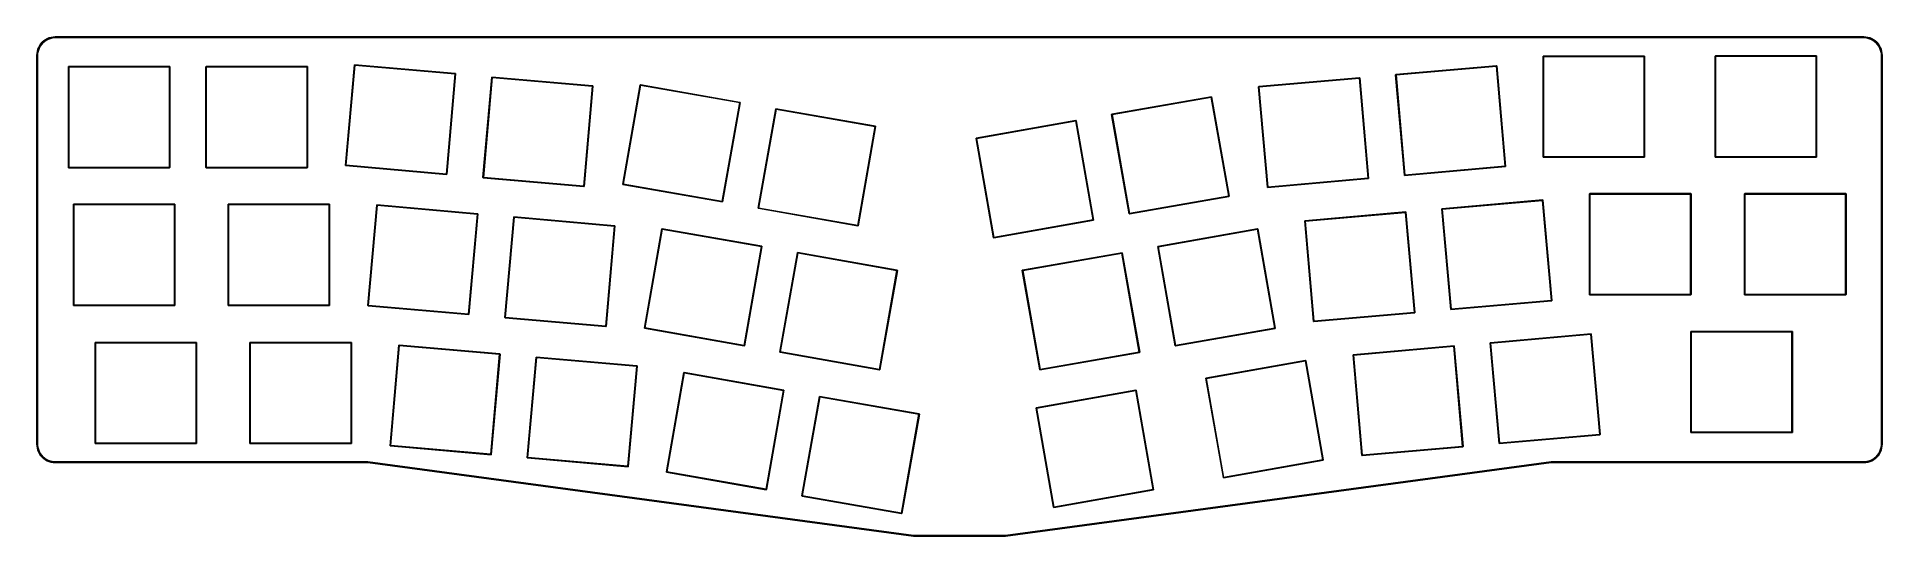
# Model space of a CAD drawing. Extents: x 20 to 276, y -107 to -38.
import ezdxf

# ---------------------------------------------------------------- set-up
doc = ezdxf.new("R2010")
doc.units = 0
doc.layers.add('BLACK', color=7, linetype='CONTINUOUS')

msp = doc.modelspace()

# ---------------------------------------------------------------- linework, layer by layer
at = {"layer": 'BLACK', "linetype": 'CONTINUOUS'}
for p, q in [((20.7863, -38.5021), (20.9769, -38.2889)), ((20.9769, -38.2889), (21.1901, -38.0983)), ((21.2663, -38.1599), (21.0444, -38.3564)), ((21.1901, -38.0983), (21.4233, -37.9329)), ((21.5102, -37.9915), (21.2663, -38.1599)), ((21.4233, -37.9329), (21.6736, -37.7945)), ((21.7727, -37.8538), (21.5102, -37.9915)), ((21.6736, -37.7945), (21.9378, -37.6851)), ((22.0498, -37.7487), (21.7727, -37.8538)), ((21.9378, -37.6851), (22.2126, -37.6059)), ((22.3376, -37.6777), (22.0498, -37.7487)), ((22.2126, -37.6059), (22.4945, -37.558)), ((22.6318, -37.642), (22.3376, -37.6777)), ((22.4945, -37.558), (22.78, -37.542)), ((22.78, -37.642), (22.6318, -37.642)), ((22.78, -37.542), (273.177, -37.542)), ((273.177, -37.642), (22.78, -37.642)), ((273.177, -37.542), (273.463, -37.558)), ((273.325, -37.642), (273.177, -37.642)), ((273.619, -37.6777), (273.325, -37.642)), ((273.463, -37.558), (273.744, -37.6059)), ((273.907, -37.7487), (273.619, -37.6777)), ((273.744, -37.6059), (274.019, -37.6851)), ((274.184, -37.8538), (273.907, -37.7487)), ((274.019, -37.6851), (274.283, -37.7945)), ((274.447, -37.9915), (274.184, -37.8538)), ((274.283, -37.7945), (274.534, -37.9329)), ((274.691, -38.1599), (274.447, -37.9915)), ((274.534, -37.9329), (274.767, -38.0983)), ((274.913, -38.3564), (274.691, -38.1599)), ((274.767, -38.0983), (274.98, -38.2889)), ((274.98, -38.2889), (275.171, -38.5021)), ((20.23, -40.092), (20.246, -39.8065)), ((20.23, -93.893), (20.23, -40.092)), ((20.246, -39.8065), (20.2939, -39.5246)), ((20.2939, -39.5246), (20.3731, -39.2498)), ((20.3657, -39.6496), (20.33, -39.9438)), ((20.33, -39.9438), (20.33, -40.092)), ((20.33, -40.092), (20.33, -93.893)), ((20.4367, -39.3618), (20.3657, -39.6496)), ((20.3731, -39.2498), (20.4825, -38.9856)), ((20.5418, -39.0847), (20.4367, -39.3618)), ((20.4825, -38.9856), (20.6209, -38.7353)), ((20.6795, -38.8222), (20.5418, -39.0847)), ((20.6209, -38.7353), (20.7863, -38.5021)), ((20.8479, -38.5783), (20.6795, -38.8222)), ((21.0444, -38.3564), (20.8479, -38.5783)), ((228.785, -40.2065), (228.792, -40.1888)), ((228.785, -54.1565), (228.785, -40.2065)), ((228.792, -40.1888), (228.81, -40.1815)), ((228.81, -40.1815), (242.81, -40.1815)), ((228.835, -40.2315), (228.835, -54.1315)), ((242.785, -40.2315), (228.835, -40.2315)), ((242.785, -54.1315), (242.785, -40.2315)), ((242.81, -40.1815), (242.828, -40.1888)), ((242.828, -40.1888), (242.835, -40.2065)), ((242.835, -40.2065), (242.835, -54.1565)), ((252.617, -40.2005), (252.624, -40.1828)), ((252.617, -54.1505), (252.617, -40.2005)), ((252.624, -40.1828), (252.641, -40.1755)), ((252.641, -40.1755), (266.642, -40.1755)), ((252.666, -40.2255), (252.666, -54.1255)), ((266.616, -40.2255), (252.666, -40.2255)), ((266.616, -54.1255), (266.616, -40.2255)), ((266.642, -40.1755), (266.659, -40.1828)), ((266.659, -40.1828), (266.666, -40.2005)), ((266.666, -40.2005), (266.666, -54.1505)), ((275.109, -38.5783), (274.913, -38.3564)), ((275.277, -38.8222), (275.109, -38.5783)), ((275.171, -38.5021), (275.336, -38.7353)), ((275.415, -39.0847), (275.277, -38.8222)), ((275.336, -38.7353), (275.474, -38.9856)), ((275.52, -39.3618), (275.415, -39.0847)), ((275.474, -38.9856), (275.584, -39.2498)), ((275.591, -39.6496), (275.52, -39.3618)), ((275.584, -39.2498), (275.663, -39.5246)), ((275.627, -39.9438), (275.591, -39.6496)), ((275.627, -40.092), (275.627, -39.9438)), ((275.627, -93.893), (275.627, -40.092)), ((275.627, -40.092), (275.627, -40.092)), ((275.663, -39.5246), (275.711, -39.8065)), ((275.711, -39.8065), (275.727, -40.092)), ((275.727, -40.092), (275.727, -40.092)), ((275.727, -40.092), (275.727, -93.893)), ((24.588, -41.661), (24.5953, -41.6433)), ((24.588, -55.611), (24.588, -41.661)), ((24.5953, -41.6433), (24.613, -41.636)), ((24.613, -41.636), (38.613, -41.636)), ((24.638, -41.686), (24.638, -55.586)), ((38.588, -41.686), (24.638, -41.686)), ((38.588, -55.586), (38.588, -41.686)), ((38.613, -41.636), (38.6307, -41.6433)), ((38.6307, -41.6433), (38.638, -41.661)), ((38.638, -41.661), (38.638, -55.611)), ((43.638, -41.661), (43.6453, -41.6433)), ((43.638, -55.611), (43.638, -41.661)), ((43.6453, -41.6433), (43.663, -41.636)), ((43.663, -41.636), (57.663, -41.636)), ((43.688, -41.686), (43.688, -55.586)), ((57.638, -41.686), (43.688, -41.686)), ((57.638, -55.586), (57.638, -41.686)), ((57.663, -41.636), (57.6807, -41.6433)), ((57.6807, -41.6433), (57.688, -41.661)), ((57.688, -41.661), (57.688, -55.611)), ((62.9773, -55.3135), (64.1931, -41.4166)), ((64.2407, -41.4458), (63.0292, -55.2929)), ((64.1931, -41.4166), (64.2019, -41.3996)), ((64.2019, -41.3996), (64.2202, -41.3938)), ((64.2202, -41.3938), (78.1669, -42.614)), ((78.1376, -42.6616), (64.2407, -41.4458)), ((76.9262, -56.5087), (78.1376, -42.6616)), ((78.1896, -42.6411), (76.9738, -56.538)), ((78.1669, -42.614), (78.1839, -42.6228)), ((78.1839, -42.6228), (78.1896, -42.6411)), ((81.9938, -57.0121), (83.2096, -43.1152)), ((83.2572, -43.1445), (82.0458, -56.9916)), ((83.2096, -43.1152), (83.2184, -43.0982)), ((83.2184, -43.0982), (83.2367, -43.0925)), ((83.2367, -43.0925), (97.1834, -44.3127)), ((97.1541, -44.3603), (83.2572, -43.1445)), ((189.417, -44.4199), (203.364, -43.1998)), ((203.343, -43.2517), (189.446, -44.4676)), ((204.555, -57.0989), (203.343, -43.2517)), ((203.364, -43.1998), (203.382, -43.2055)), ((203.382, -43.2055), (203.391, -43.2225)), ((203.391, -43.2225), (204.607, -57.1194)), ((208.372, -42.7867), (208.378, -42.7685)), ((209.588, -56.6836), (208.372, -42.7867)), ((208.378, -42.7685), (208.395, -42.7596)), ((208.395, -42.7596), (222.341, -41.5394)), ((222.321, -41.5914), (208.424, -42.8073)), ((208.424, -42.8073), (209.635, -56.6544)), ((223.532, -55.4385), (222.321, -41.5914)), ((222.341, -41.5394), (222.36, -41.5452)), ((222.36, -41.5452), (222.369, -41.5622)), ((222.369, -41.5622), (223.584, -55.4591)), ((95.9427, -58.2074), (97.1541, -44.3603)), ((97.2061, -44.3397), (95.9903, -58.2367)), ((97.1834, -44.3127), (97.2004, -44.3215)), ((97.2004, -44.3215), (97.2061, -44.3397)), ((101.345, -57.9193), (103.767, -44.1812)), ((103.812, -44.2145), (101.398, -57.9034)), ((103.767, -44.1812), (103.777, -44.1651)), ((103.777, -44.1651), (103.796, -44.161)), ((103.796, -44.161), (117.583, -46.592)), ((117.55, -46.6369), (103.812, -44.2145)), ((169.067, -48.2429), (182.855, -45.8118)), ((182.839, -45.8654), (169.101, -48.2878)), ((185.252, -59.5542), (182.839, -45.8654)), ((182.855, -45.8118), (182.855, -45.8118)), ((182.855, -45.8118), (182.873, -45.816)), ((182.873, -45.816), (182.883, -45.8321)), ((182.883, -45.8321), (185.306, -59.5702)), ((189.394, -44.447), (189.4, -44.4288)), ((190.61, -58.3439), (189.394, -44.447)), ((189.4, -44.4288), (189.417, -44.4199)), ((189.446, -44.4676), (190.658, -58.3147)), ((115.136, -60.3258), (117.55, -46.6369)), ((117.603, -46.621), (115.181, -60.3591)), ((117.583, -46.592), (117.599, -46.6023)), ((117.599, -46.6023), (117.603, -46.621)), ((117.603, -46.621), (117.603, -46.621)), ((120.105, -61.2273), (122.528, -47.4892)), ((122.572, -47.5225), (120.159, -61.2114)), ((122.528, -47.4892), (122.538, -47.4731)), ((122.538, -47.4731), (122.556, -47.469)), ((122.556, -47.469), (136.344, -49.9)), ((136.31, -49.9449), (122.572, -47.5225)), ((169.047, -48.2719), (169.051, -48.2532)), ((171.469, -62.0099), (169.047, -48.2719)), ((169.051, -48.2532), (169.067, -48.2429)), ((169.101, -48.2878), (171.514, -61.9766)), ((133.897, -63.6338), (136.31, -49.9449)), ((136.364, -49.929), (133.942, -63.6671)), ((136.344, -49.9), (136.36, -49.9103)), ((136.36, -49.9103), (136.364, -49.929)), ((136.364, -49.929), (136.364, -49.929)), ((150.307, -51.5509), (164.094, -49.1198)), ((164.078, -49.1734), (150.34, -51.5958)), ((166.492, -62.8622), (164.078, -49.1734)), ((164.094, -49.1198), (164.094, -49.1198)), ((164.094, -49.1198), (164.113, -49.124)), ((164.113, -49.124), (164.123, -49.1401)), ((164.123, -49.1401), (166.545, -62.8782)), ((150.286, -51.5799), (150.29, -51.5612)), ((152.709, -65.3179), (150.286, -51.5799)), ((150.29, -51.5612), (150.307, -51.5509)), ((150.34, -51.5958), (152.754, -65.2846)), ((24.5953, -55.6287), (24.588, -55.611)), ((24.613, -55.636), (24.5953, -55.6287)), ((38.613, -55.636), (24.613, -55.636)), ((24.638, -55.586), (38.588, -55.586)), ((38.6307, -55.6287), (38.613, -55.636)), ((38.638, -55.611), (38.6307, -55.6287)), ((43.6453, -55.6287), (43.638, -55.611)), ((43.663, -55.636), (43.6453, -55.6287)), ((57.663, -55.636), (43.663, -55.636)), ((43.688, -55.586), (57.638, -55.586)), ((57.6807, -55.6287), (57.663, -55.636)), ((57.688, -55.611), (57.6807, -55.6287)), ((62.983, -55.3317), (62.9773, -55.3135)), ((63, -55.3406), (62.983, -55.3317)), ((76.9467, -56.5607), (63, -55.3406)), ((63.0292, -55.2929), (76.9262, -56.5087)), ((223.562, -55.4862), (209.615, -56.7064)), ((209.635, -56.6544), (223.532, -55.4385)), ((223.579, -55.4773), (223.562, -55.4862)), ((223.584, -55.4591), (223.579, -55.4773)), ((228.792, -54.1742), (228.785, -54.1565)), ((228.785, -54.1565), (228.785, -54.1565)), ((228.81, -54.1815), (228.792, -54.1742)), ((242.81, -54.1815), (228.81, -54.1815)), ((228.835, -54.1315), (242.785, -54.1315)), ((242.828, -54.1742), (242.81, -54.1815)), ((242.835, -54.1565), (242.828, -54.1742)), ((252.624, -54.1682), (252.617, -54.1505)), ((252.617, -54.1505), (252.617, -54.1505)), ((252.641, -54.1755), (252.624, -54.1682)), ((266.642, -54.1755), (252.641, -54.1755)), ((252.666, -54.1255), (266.616, -54.1255)), ((266.659, -54.1682), (266.642, -54.1755)), ((266.666, -54.1505), (266.659, -54.1682)), ((76.965, -56.555), (76.9467, -56.5607)), ((76.9738, -56.538), (76.965, -56.555)), ((81.9995, -57.0304), (81.9938, -57.0121)), ((82.0165, -57.0392), (81.9995, -57.0304)), ((95.9632, -58.2594), (82.0165, -57.0392)), ((82.0458, -56.9916), (95.9427, -58.2074)), ((95.9815, -58.2536), (95.9632, -58.2594)), ((95.9903, -58.2367), (95.9815, -58.2536)), ((101.349, -57.938), (101.345, -57.9193)), ((101.345, -57.9193), (101.345, -57.9193)), ((101.365, -57.9483), (101.349, -57.938)), ((115.152, -60.3793), (101.365, -57.9483)), ((101.398, -57.9034), (115.136, -60.3258)), ((190.619, -58.3609), (190.61, -58.3439)), ((190.637, -58.3667), (190.619, -58.3609)), ((204.584, -57.1465), (190.637, -58.3667)), ((190.658, -58.3147), (204.555, -57.0989)), ((204.601, -57.1377), (204.584, -57.1465)), ((204.607, -57.1194), (204.601, -57.1377)), ((204.607, -57.1194), (204.607, -57.1194)), ((209.597, -56.7006), (209.588, -56.6836)), ((209.615, -56.7064), (209.597, -56.7006)), ((25.2865, -60.711), (25.2938, -60.6933)), ((25.2865, -74.661), (25.2865, -60.711)), ((25.2938, -60.6933), (25.3115, -60.686)), ((25.3115, -60.686), (39.3115, -60.686)), ((25.3365, -60.736), (25.3365, -74.636)), ((39.2865, -60.736), (25.3365, -60.736)), ((39.2865, -74.636), (39.2865, -60.736)), ((39.3115, -60.686), (39.3292, -60.6933)), ((39.3292, -60.6933), (39.3365, -60.711)), ((39.3365, -60.711), (39.3365, -74.661)), ((46.7177, -60.711), (46.7251, -60.6933)), ((46.7177, -74.661), (46.7177, -60.711)), ((46.7251, -60.6933), (46.7428, -60.686)), ((46.7428, -60.686), (60.7427, -60.686)), ((46.7677, -60.736), (46.7677, -74.636)), ((60.7177, -60.736), (46.7677, -60.736)), ((60.7177, -74.636), (60.7177, -60.736)), ((60.7427, -60.686), (60.7604, -60.6933)), ((60.7604, -60.6933), (60.7677, -60.711)), ((60.7677, -60.711), (60.7677, -74.661)), ((66.0613, -74.7061), (67.2771, -60.8091)), ((67.3248, -60.8384), (66.1133, -74.6855)), ((67.2771, -60.8091), (67.286, -60.7922)), ((67.286, -60.7922), (67.3042, -60.7864)), ((67.3042, -60.7864), (81.2509, -62.0066)), ((81.2217, -62.0542), (67.3248, -60.8384)), ((115.171, -60.3752), (115.152, -60.3793)), ((115.175, -60.3691), (115.171, -60.3752)), ((115.181, -60.3591), (115.175, -60.3691)), ((115.181, -60.3591), (115.181, -60.3591)), ((120.109, -61.246), (120.105, -61.2273)), ((120.105, -61.2273), (120.105, -61.2273)), ((120.125, -61.2563), (120.109, -61.246)), ((133.913, -63.6873), (120.125, -61.2563)), ((120.159, -61.2114), (133.897, -63.6338)), ((185.286, -59.5991), (171.498, -62.0302)), ((171.514, -61.9766), (185.252, -59.5542)), ((185.302, -59.5888), (185.286, -59.5991)), ((185.306, -59.5702), (185.302, -59.5888)), ((185.306, -59.5702), (185.306, -59.5702)), ((214.799, -61.3221), (228.746, -60.1019)), ((228.726, -60.1539), (214.829, -61.3697)), ((229.937, -74.001), (228.726, -60.1539)), ((228.746, -60.1019), (228.764, -60.1076)), ((228.764, -60.1076), (228.773, -60.1246)), ((228.773, -60.1246), (229.989, -74.0215)), ((235.218, -59.2505), (235.225, -59.2328)), ((235.218, -73.2005), (235.218, -59.2505)), ((235.225, -59.2328), (235.242, -59.2255)), ((235.242, -59.2255), (249.242, -59.2255)), ((235.267, -59.2755), (235.267, -73.1755)), ((249.218, -59.2755), (235.267, -59.2755)), ((249.218, -73.1755), (249.218, -59.2755)), ((249.242, -59.2255), (249.26, -59.2328)), ((249.26, -59.2328), (249.267, -59.2505)), ((249.267, -59.2505), (249.267, -73.2005)), ((256.68, -59.2505), (256.688, -59.2328)), ((256.68, -73.2005), (256.68, -59.2505)), ((256.688, -59.2328), (256.705, -59.2255)), ((256.705, -59.2255), (270.705, -59.2255)), ((256.731, -59.2755), (256.731, -73.1755)), ((270.68, -59.2755), (256.731, -59.2755)), ((270.68, -73.1755), (270.68, -59.2755)), ((270.705, -59.2255), (270.723, -59.2328)), ((270.723, -59.2328), (270.731, -59.2505)), ((270.731, -59.2505), (270.731, -73.2005)), ((80.0102, -75.9013), (81.2217, -62.0542)), ((81.2737, -62.0337), (80.0578, -75.9306)), ((81.2509, -62.0066), (81.2679, -62.0154)), ((81.2679, -62.0154), (81.2737, -62.0337)), ((85.0388, -76.3664), (86.2546, -62.4695)), ((86.3023, -62.4987), (85.0908, -76.3458)), ((86.2546, -62.4695), (86.2635, -62.4525)), ((86.2635, -62.4525), (86.2817, -62.4467)), ((86.2817, -62.4467), (100.228, -63.6669)), ((100.199, -63.7145), (86.3023, -62.4987)), ((98.9877, -77.5617), (100.199, -63.7145)), ((100.251, -63.694), (99.0354, -77.5909)), ((100.228, -63.6669), (100.245, -63.6758)), ((100.245, -63.6758), (100.251, -63.694)), ((133.931, -63.6832), (133.913, -63.6873)), ((133.935, -63.6771), (133.931, -63.6832)), ((133.942, -63.6671), (133.935, -63.6771)), ((133.942, -63.6671), (133.942, -63.6671)), ((166.525, -62.9071), (152.738, -65.3382)), ((152.754, -65.2846), (166.492, -62.8622)), ((166.541, -62.8968), (166.525, -62.9071)), ((166.545, -62.8782), (166.541, -62.8968)), ((166.545, -62.8782), (166.545, -62.8782)), ((171.48, -62.0261), (171.469, -62.0099)), ((171.469, -62.0099), (171.469, -62.0099)), ((171.498, -62.0302), (171.48, -62.0261)), ((195.799, -63.0095), (195.805, -62.9912)), ((197.015, -76.9064), (195.799, -63.0095)), ((195.805, -62.9912), (195.822, -62.9824)), ((195.822, -62.9824), (209.769, -61.7622)), ((209.748, -61.8142), (195.851, -63.03)), ((195.851, -63.03), (197.063, -76.8771)), ((210.96, -75.6613), (209.748, -61.8142)), ((209.769, -61.7622), (209.787, -61.7679)), ((209.787, -61.7679), (209.796, -61.7849)), ((209.796, -61.7849), (211.012, -75.6818)), ((214.777, -61.3491), (214.782, -61.3309)), ((215.993, -75.2461), (214.777, -61.3491)), ((214.782, -61.3309), (214.799, -61.3221)), ((214.829, -61.3697), (216.04, -75.2168)), ((104.351, -77.83), (106.773, -64.0919)), ((106.818, -64.1252), (104.405, -77.8141)), ((106.773, -64.0919), (106.784, -64.0758)), ((106.784, -64.0758), (106.802, -64.0717)), ((106.802, -64.0717), (120.59, -66.5027)), ((120.556, -66.5476), (106.818, -64.1252)), ((152.719, -65.3341), (152.709, -65.3179)), ((152.738, -65.3382), (152.719, -65.3341)), ((175.453, -66.5173), (189.241, -64.0863)), ((189.225, -64.1398), (175.487, -66.5622)), ((191.638, -77.8287), (189.225, -64.1398)), ((189.241, -64.0863), (189.241, -64.0863)), ((189.241, -64.0863), (189.259, -64.0904)), ((189.259, -64.0904), (189.27, -64.1065)), ((189.27, -64.1065), (191.692, -77.8446)), ((118.143, -80.2365), (120.556, -66.5476)), ((120.61, -66.5317), (118.188, -80.2698)), ((120.59, -66.5027), (120.606, -66.513)), ((120.606, -66.513), (120.61, -66.5317)), ((120.61, -66.5317), (120.61, -66.5317)), ((123.112, -81.138), (125.534, -67.3999)), ((125.579, -67.4332), (123.165, -81.1221)), ((125.534, -67.3999), (125.544, -67.3838)), ((125.544, -67.3838), (125.563, -67.3797)), ((125.563, -67.3797), (139.35, -69.8107)), ((139.317, -69.8556), (125.579, -67.4332)), ((156.693, -69.8253), (170.48, -67.3943)), ((170.464, -67.4478), (156.726, -69.8702)), ((172.878, -81.1367), (170.464, -67.4478)), ((170.48, -67.3943), (170.48, -67.3943)), ((170.48, -67.3943), (170.499, -67.3984)), ((170.499, -67.3984), (170.509, -67.4145)), ((170.509, -67.4145), (172.931, -81.1526)), ((175.433, -66.5463), (175.437, -66.5276)), ((177.855, -80.2844), (175.433, -66.5463)), ((175.437, -66.5276), (175.453, -66.5173)), ((175.487, -66.5622), (177.9, -80.2511)), ((136.903, -83.5445), (139.317, -69.8556)), ((139.371, -69.8397), (136.948, -83.5778)), ((139.35, -69.8107), (139.366, -69.821)), ((139.366, -69.821), (139.371, -69.8397)), ((139.371, -69.8397), (139.371, -69.8397)), ((156.672, -69.8543), (156.677, -69.8356)), ((159.095, -83.5924), (156.672, -69.8543)), ((156.677, -69.8356), (156.693, -69.8253)), ((156.726, -69.8702), (159.14, -83.5591)), ((229.966, -74.0486), (216.02, -75.2688)), ((216.04, -75.2168), (229.937, -74.001)), ((229.983, -74.0398), (229.966, -74.0486)), ((229.989, -74.0215), (229.983, -74.0398)), ((235.225, -73.2182), (235.218, -73.2005)), ((235.218, -73.2005), (235.218, -73.2005)), ((235.242, -73.2255), (235.225, -73.2182)), ((249.242, -73.2255), (235.242, -73.2255)), ((235.267, -73.1755), (249.218, -73.1755)), ((249.26, -73.2182), (249.242, -73.2255)), ((249.267, -73.2005), (249.26, -73.2182)), ((256.688, -73.2182), (256.68, -73.2005)), ((256.705, -73.2255), (256.688, -73.2182)), ((270.705, -73.2255), (256.705, -73.2255)), ((256.731, -73.1755), (270.68, -73.1755)), ((270.723, -73.2182), (270.705, -73.2255)), ((270.731, -73.2005), (270.723, -73.2182)), ((25.2938, -74.6787), (25.2865, -74.661)), ((25.3115, -74.686), (25.2938, -74.6787)), ((39.3115, -74.686), (25.3115, -74.686)), ((25.3365, -74.636), (39.2865, -74.636)), ((39.3292, -74.6787), (39.3115, -74.686)), ((39.3365, -74.661), (39.3292, -74.6787)), ((46.7251, -74.6787), (46.7177, -74.661)), ((46.7177, -74.661), (46.7177, -74.661)), ((46.7428, -74.686), (46.7251, -74.6787)), ((60.7427, -74.686), (46.7428, -74.686)), ((46.7677, -74.636), (60.7177, -74.636)), ((60.7604, -74.6787), (60.7427, -74.686)), ((60.7677, -74.661), (60.7604, -74.6787)), ((66.0671, -74.7243), (66.0613, -74.7061)), ((66.0613, -74.7061), (66.0613, -74.7061)), ((66.084, -74.7331), (66.0671, -74.7243)), ((80.0308, -75.9533), (66.084, -74.7331)), ((66.1133, -74.6855), (80.0102, -75.9013)), ((80.049, -75.9476), (80.0308, -75.9533)), ((80.0578, -75.9306), (80.049, -75.9476)), ((85.0446, -76.3846), (85.0388, -76.3664)), ((85.0388, -76.3664), (85.0388, -76.3664)), ((85.0615, -76.3935), (85.0446, -76.3846)), ((99.0083, -77.6136), (85.0615, -76.3935)), ((85.0908, -76.3458), (98.9877, -77.5617)), ((210.989, -75.7089), (197.042, -76.9291)), ((197.063, -76.8771), (210.96, -75.6613)), ((211.006, -75.7001), (210.989, -75.7089)), ((211.012, -75.6818), (211.006, -75.7001)), ((216.001, -75.263), (215.993, -75.2461)), ((216.02, -75.2688), (216.001, -75.263)), ((99.0265, -77.6079), (99.0083, -77.6136)), ((99.0354, -77.5909), (99.0265, -77.6079)), ((104.355, -77.8487), (104.351, -77.83)), ((104.351, -77.83), (104.351, -77.83)), ((104.371, -77.859), (104.355, -77.8487)), ((118.159, -80.29), (104.371, -77.859)), ((104.405, -77.8141), (118.143, -80.2365)), ((191.672, -77.8736), (177.884, -80.3046)), ((177.9, -80.2511), (191.638, -77.8287)), ((191.688, -77.8633), (191.672, -77.8736)), ((191.692, -77.8446), (191.688, -77.8633)), ((191.692, -77.8446), (191.692, -77.8446)), ((197.024, -76.9233), (197.015, -76.9064)), ((197.042, -76.9291), (197.024, -76.9233)), ((221.489, -79.8502), (235.435, -78.63)), ((235.415, -78.682), (221.518, -79.8978)), ((236.626, -92.5291), (235.415, -78.682)), ((235.435, -78.63), (235.454, -78.6357)), ((235.454, -78.6357), (235.463, -78.6527)), ((235.463, -78.6527), (236.678, -92.5496)), ((249.251, -78.3065), (249.258, -78.2888)), ((249.251, -92.2565), (249.251, -78.3065)), ((249.258, -78.2888), (249.276, -78.2815)), ((249.276, -78.2815), (263.276, -78.2815)), ((249.301, -78.3315), (249.301, -92.2315)), ((263.251, -78.3315), (249.301, -78.3315)), ((263.251, -92.2315), (263.251, -78.3315)), ((263.276, -78.2815), (263.294, -78.2888)), ((263.294, -78.2888), (263.301, -78.3065)), ((263.301, -78.3065), (263.301, -92.2565)), ((28.2996, -79.8305), (28.3069, -79.8128)), ((28.2996, -93.7805), (28.2996, -79.8305)), ((28.3069, -79.8128), (28.3246, -79.8055)), ((28.3246, -79.8055), (42.3246, -79.8055)), ((28.3496, -79.8555), (28.3496, -93.7555)), ((42.2996, -79.8555), (28.3496, -79.8555)), ((42.2996, -93.7555), (42.2996, -79.8555)), ((42.3246, -79.8055), (42.3422, -79.8128)), ((42.3422, -79.8128), (42.3496, -79.8305)), ((42.3496, -79.8305), (42.3496, -93.7805)), ((49.7308, -79.8305), (49.7381, -79.8128)), ((49.7308, -93.7805), (49.7308, -79.8305)), ((49.7381, -79.8128), (49.7558, -79.8055)), ((49.7558, -79.8055), (63.7558, -79.8055)), ((49.7808, -79.8555), (49.7808, -93.7555)), ((63.7308, -79.8555), (49.7808, -79.8555)), ((63.7308, -93.7555), (63.7308, -79.8555)), ((63.7558, -79.8055), (63.7735, -79.8128)), ((63.7735, -79.8128), (63.7808, -79.8305)), ((63.7808, -79.8305), (63.7808, -93.7805)), ((69.1454, -94.0987), (70.3612, -80.2017)), ((70.4088, -80.231), (69.1974, -94.0781)), ((70.3612, -80.2017), (70.37, -80.1848)), ((70.37, -80.1848), (70.3883, -80.179)), ((70.3883, -80.179), (84.335, -81.3992)), ((84.3057, -81.4468), (70.4088, -80.231)), ((83.0943, -95.2939), (84.3057, -81.4468)), ((84.3577, -81.4263), (83.1419, -95.3232)), ((84.335, -81.3992), (84.352, -81.408)), ((84.352, -81.408), (84.3577, -81.4263)), ((118.177, -80.2859), (118.159, -80.29)), ((118.184, -80.2757), (118.177, -80.2859)), ((118.188, -80.2698), (118.184, -80.2757)), ((118.188, -80.2698), (118.188, -80.2698)), ((123.116, -81.1567), (123.112, -81.138)), ((123.132, -81.167), (123.116, -81.1567)), ((136.919, -83.598), (123.132, -81.167)), ((123.165, -81.1221), (136.903, -83.5445)), ((172.911, -81.1816), (159.124, -83.6126)), ((159.14, -83.5591), (172.878, -81.1367)), ((172.927, -81.1713), (172.911, -81.1816)), ((172.931, -81.1526), (172.927, -81.1713)), ((172.931, -81.1526), (172.931, -81.1526)), ((177.866, -80.3005), (177.855, -80.2844)), ((177.855, -80.2844), (177.855, -80.2844)), ((177.884, -80.3046), (177.866, -80.3005)), ((202.489, -81.5376), (202.494, -81.5193)), ((203.704, -95.4345), (202.489, -81.5376)), ((202.494, -81.5193), (202.511, -81.5105)), ((202.511, -81.5105), (216.458, -80.2903)), ((216.437, -80.3423), (202.54, -81.5581)), ((202.54, -81.5581), (203.752, -95.4052)), ((217.649, -94.1894), (216.437, -80.3423)), ((216.458, -80.2903), (216.476, -80.296)), ((216.476, -80.296), (216.485, -80.313)), ((216.485, -80.313), (217.701, -94.2099)), ((221.466, -79.8772), (221.472, -79.859)), ((222.682, -93.7742), (221.466, -79.8772)), ((221.472, -79.859), (221.489, -79.8502)), ((221.518, -79.8978), (222.729, -93.7449)), ((88.1229, -95.759), (89.3387, -81.8621)), ((89.3863, -81.8913), (88.1749, -95.7384)), ((89.3387, -81.8621), (89.3475, -81.8451)), ((89.3475, -81.8451), (89.3658, -81.8393)), ((89.3658, -81.8393), (103.313, -83.0595)), ((103.283, -83.1071), (89.3863, -81.8913)), ((102.072, -96.9542), (103.283, -83.1071)), ((103.335, -83.0866), (102.119, -96.9835)), ((103.313, -83.0595), (103.329, -83.0683)), ((103.329, -83.0683), (103.335, -83.0866)), ((107.399, -97.7295), (109.821, -83.9914)), ((109.866, -84.0247), (107.452, -97.7135)), ((109.821, -83.9914), (109.831, -83.9753)), ((109.831, -83.9753), (109.85, -83.9711)), ((109.85, -83.9711), (123.637, -86.4022)), ((123.604, -86.4471), (109.866, -84.0247)), ((136.938, -83.5939), (136.919, -83.598)), ((136.942, -83.5878), (136.938, -83.5939)), ((136.948, -83.5778), (136.942, -83.5878)), ((136.948, -83.5778), (136.948, -83.5778)), ((159.105, -83.6085), (159.095, -83.5924)), ((159.124, -83.6126), (159.105, -83.6085)), ((182.109, -84.747), (195.897, -82.3159)), ((195.881, -82.3695), (182.143, -84.7919)), ((198.294, -96.0583), (195.881, -82.3695)), ((195.897, -82.3159), (195.897, -82.3159)), ((195.897, -82.3159), (195.915, -82.3201)), ((195.915, -82.3201), (195.926, -82.3362)), ((195.926, -82.3362), (198.348, -96.0743)), ((121.19, -100.136), (123.604, -86.4471)), ((123.658, -86.4312), (121.235, -100.169)), ((123.637, -86.4022), (123.653, -86.4125)), ((123.653, -86.4125), (123.658, -86.4312)), ((123.658, -86.4312), (123.658, -86.4312)), ((158.612, -88.8591), (172.399, -86.428)), ((172.384, -86.4816), (158.645, -88.904)), ((174.797, -100.17), (172.384, -86.4816)), ((172.399, -86.428), (172.399, -86.428)), ((172.399, -86.428), (172.418, -86.4322)), ((172.418, -86.4322), (172.428, -86.4483)), ((172.428, -86.4483), (174.851, -100.186)), ((182.089, -84.776), (182.093, -84.7573)), ((184.511, -98.514), (182.089, -84.776)), ((182.093, -84.7573), (182.109, -84.747)), ((182.143, -84.7919), (184.556, -98.4807)), ((126.159, -101.037), (128.582, -87.2994)), ((128.627, -87.3327), (126.213, -101.022)), ((128.582, -87.2994), (128.592, -87.2833)), ((128.592, -87.2833), (128.611, -87.2791)), ((128.611, -87.2791), (142.398, -89.7102)), ((142.365, -89.7551), (128.627, -87.3327)), ((158.592, -88.8881), (158.596, -88.8694)), ((161.014, -102.626), (158.592, -88.8881)), ((158.596, -88.8694), (158.612, -88.8591)), ((158.645, -88.904), (161.059, -102.593)), ((139.951, -103.444), (142.365, -89.7551)), ((142.418, -89.7392), (139.996, -103.477)), ((142.398, -89.7102), (142.414, -89.7205)), ((142.414, -89.7205), (142.418, -89.7392)), ((142.418, -89.7392), (142.418, -89.7392)), ((20.246, -94.1785), (20.23, -93.893)), ((20.2939, -94.4604), (20.246, -94.1785)), ((20.3731, -94.7352), (20.2939, -94.4604)), ((20.33, -93.893), (20.33, -94.0412)), ((20.33, -94.0412), (20.3657, -94.3354)), ((20.3657, -94.3354), (20.4367, -94.6232)), ((28.3069, -93.7982), (28.2996, -93.7805)), ((28.3246, -93.8055), (28.3069, -93.7982)), ((42.3246, -93.8055), (28.3246, -93.8055)), ((28.3496, -93.7555), (42.2996, -93.7555)), ((42.3422, -93.7982), (42.3246, -93.8055)), ((42.3496, -93.7805), (42.3422, -93.7982)), ((49.7381, -93.7982), (49.7308, -93.7805)), ((49.7558, -93.8055), (49.7381, -93.7982)), ((63.7558, -93.8055), (49.7558, -93.8055)), ((49.7808, -93.7555), (63.7308, -93.7555)), ((63.7735, -93.7982), (63.7558, -93.8055)), ((63.7808, -93.7805), (63.7735, -93.7982)), ((69.1511, -94.1169), (69.1454, -94.0987)), ((69.1454, -94.0987), (69.1454, -94.0987)), ((69.1681, -94.1257), (69.1511, -94.1169)), ((83.1148, -95.3459), (69.1681, -94.1257)), ((69.1974, -94.0781), (83.0943, -95.2939)), ((217.678, -94.237), (203.731, -95.4572)), ((203.752, -95.4052), (217.649, -94.1894)), ((217.695, -94.2282), (217.678, -94.237)), ((217.701, -94.2099), (217.695, -94.2282)), ((222.691, -93.7911), (222.682, -93.7742)), ((222.709, -93.7969), (222.691, -93.7911)), ((236.656, -92.5767), (222.709, -93.7969)), ((222.729, -93.7449), (236.626, -92.5291)), ((236.673, -92.5679), (236.656, -92.5767)), ((236.678, -92.5496), (236.673, -92.5679)), ((236.678, -92.5496), (236.678, -92.5496)), ((249.258, -92.2742), (249.251, -92.2565)), ((249.276, -92.2815), (249.258, -92.2742)), ((263.276, -92.2815), (249.276, -92.2815)), ((249.301, -92.2315), (263.251, -92.2315)), ((263.294, -92.2742), (263.276, -92.2815)), ((263.301, -92.2565), (263.294, -92.2742)), ((275.52, -94.6232), (275.591, -94.3354)), ((275.663, -94.4604), (275.584, -94.7352)), ((275.591, -94.3354), (275.627, -94.0412)), ((275.627, -94.0412), (275.627, -93.893)), ((275.711, -94.1785), (275.663, -94.4604)), ((275.727, -93.893), (275.711, -94.1785)), ((20.4825, -94.9994), (20.3731, -94.7352)), ((20.4367, -94.6232), (20.5418, -94.9003)), ((20.6209, -95.2497), (20.4825, -94.9994)), ((20.5418, -94.9003), (20.6795, -95.1628)), ((20.7863, -95.4829), (20.6209, -95.2497)), ((20.6795, -95.1628), (20.8479, -95.4067)), ((20.9769, -95.6961), (20.7863, -95.4829)), ((20.8479, -95.4067), (21.0444, -95.6286)), ((21.1901, -95.8867), (20.9769, -95.6961)), ((21.0444, -95.6286), (21.2663, -95.8251)), ((21.4233, -96.0521), (21.1901, -95.8867)), ((21.2663, -95.8251), (21.5102, -95.9935)), ((21.6736, -96.1905), (21.4233, -96.0521)), ((21.5102, -95.9935), (21.7727, -96.1312)), ((21.9378, -96.2999), (21.6736, -96.1905)), ((21.7727, -96.1312), (22.0498, -96.2363)), ((22.2126, -96.3791), (21.9378, -96.2999)), ((22.0498, -96.2363), (22.3376, -96.3073)), ((22.4945, -96.427), (22.2126, -96.3791)), ((22.3376, -96.3073), (22.6318, -96.343)), ((22.78, -96.443), (22.4945, -96.427)), ((22.6318, -96.343), (22.78, -96.343)), ((22.78, -96.343), (66.0635, -96.343)), ((66.0602, -96.443), (22.78, -96.443)), ((141.622, -106.603), (66.0602, -96.443)), ((66.0635, -96.343), (66.0668, -96.3443)), ((66.0668, -96.3443), (66.0702, -96.3434)), ((66.0702, -96.3434), (141.632, -106.503)), ((83.1331, -95.3402), (83.1148, -95.3459)), ((83.1419, -95.3232), (83.1331, -95.3402)), ((88.1286, -95.7772), (88.1229, -95.759)), ((88.1456, -95.7861), (88.1286, -95.7772)), ((102.092, -97.0062), (88.1456, -95.7861)), ((88.1749, -95.7384), (102.072, -96.9542)), ((102.111, -97.0005), (102.092, -97.0062)), ((102.119, -96.9835), (102.111, -97.0005)), ((154.325, -106.503), (229.887, -96.3434)), ((229.897, -96.443), (154.335, -106.603)), ((198.328, -96.1032), (184.54, -98.5343)), ((184.556, -98.4807), (198.294, -96.0583)), ((198.344, -96.093), (198.328, -96.1032)), ((198.348, -96.0743), (198.344, -96.093)), ((198.348, -96.0743), (198.348, -96.0743)), ((203.713, -95.4514), (203.704, -95.4345)), ((203.731, -95.4572), (203.713, -95.4514)), ((229.887, -96.3434), (229.89, -96.3443)), ((229.89, -96.3443), (229.893, -96.343)), ((229.893, -96.343), (273.177, -96.343)), ((273.177, -96.443), (229.897, -96.443)), ((273.177, -96.343), (273.325, -96.343)), ((273.463, -96.427), (273.177, -96.443)), ((273.325, -96.343), (273.619, -96.3073)), ((273.744, -96.3791), (273.463, -96.427)), ((273.619, -96.3073), (273.907, -96.2363)), ((274.019, -96.2999), (273.744, -96.3791)), ((273.907, -96.2363), (274.184, -96.1312)), ((274.283, -96.1905), (274.019, -96.2999)), ((274.184, -96.1312), (274.447, -95.9935)), ((274.534, -96.0521), (274.283, -96.1905)), ((274.447, -95.9935), (274.691, -95.8251)), ((274.767, -95.8867), (274.534, -96.0521)), ((274.691, -95.8251), (274.913, -95.6286)), ((274.98, -95.6961), (274.767, -95.8867)), ((274.913, -95.6286), (275.109, -95.4067)), ((275.171, -95.4829), (274.98, -95.6961)), ((275.109, -95.4067), (275.277, -95.1628)), ((275.336, -95.2497), (275.171, -95.4829)), ((275.277, -95.1628), (275.415, -94.9003)), ((275.474, -94.9994), (275.336, -95.2497)), ((275.415, -94.9003), (275.52, -94.6232)), ((275.584, -94.7352), (275.474, -94.9994)), ((107.403, -97.7482), (107.399, -97.7295)), ((107.399, -97.7295), (107.399, -97.7295)), ((107.419, -97.7584), (107.403, -97.7482)), ((121.206, -100.19), (107.419, -97.7584)), ((107.452, -97.7135), (121.19, -100.136)), ((184.522, -98.5302), (184.511, -98.514)), ((184.511, -98.514), (184.511, -98.514)), ((184.54, -98.5343), (184.522, -98.5302)), ((121.225, -100.185), (121.206, -100.19)), ((121.229, -100.179), (121.225, -100.185)), ((121.235, -100.169), (121.229, -100.179)), ((121.235, -100.169), (121.235, -100.169)), ((126.163, -101.056), (126.159, -101.037)), ((126.159, -101.037), (126.159, -101.037)), ((126.18, -101.066), (126.163, -101.056)), ((139.967, -103.498), (126.18, -101.066)), ((126.213, -101.022), (139.951, -103.444)), ((174.831, -100.215), (161.043, -102.646)), ((161.059, -102.593), (174.797, -100.17)), ((174.847, -100.205), (174.831, -100.215)), ((174.851, -100.186), (174.847, -100.205)), ((174.851, -100.186), (174.851, -100.186)), ((139.986, -103.493), (139.967, -103.498)), ((139.989, -103.487), (139.986, -103.493)), ((139.996, -103.477), (139.989, -103.487)), ((139.996, -103.477), (139.996, -103.477)), ((161.025, -102.642), (161.014, -102.626)), ((161.043, -102.646), (161.025, -102.642)), ((141.625, -106.602), (141.622, -106.603)), ((141.629, -106.603), (141.625, -106.602)), ((147.978, -106.603), (141.629, -106.603)), ((141.632, -106.503), (147.978, -106.503)), ((147.978, -106.503), (154.325, -106.503)), ((154.328, -106.603), (147.978, -106.603)), ((154.332, -106.602), (154.328, -106.603)), ((154.335, -106.603), (154.332, -106.602))]:
    msp.add_line(p, q, dxfattribs=at)

doc.saveas('drawing.dxf')
